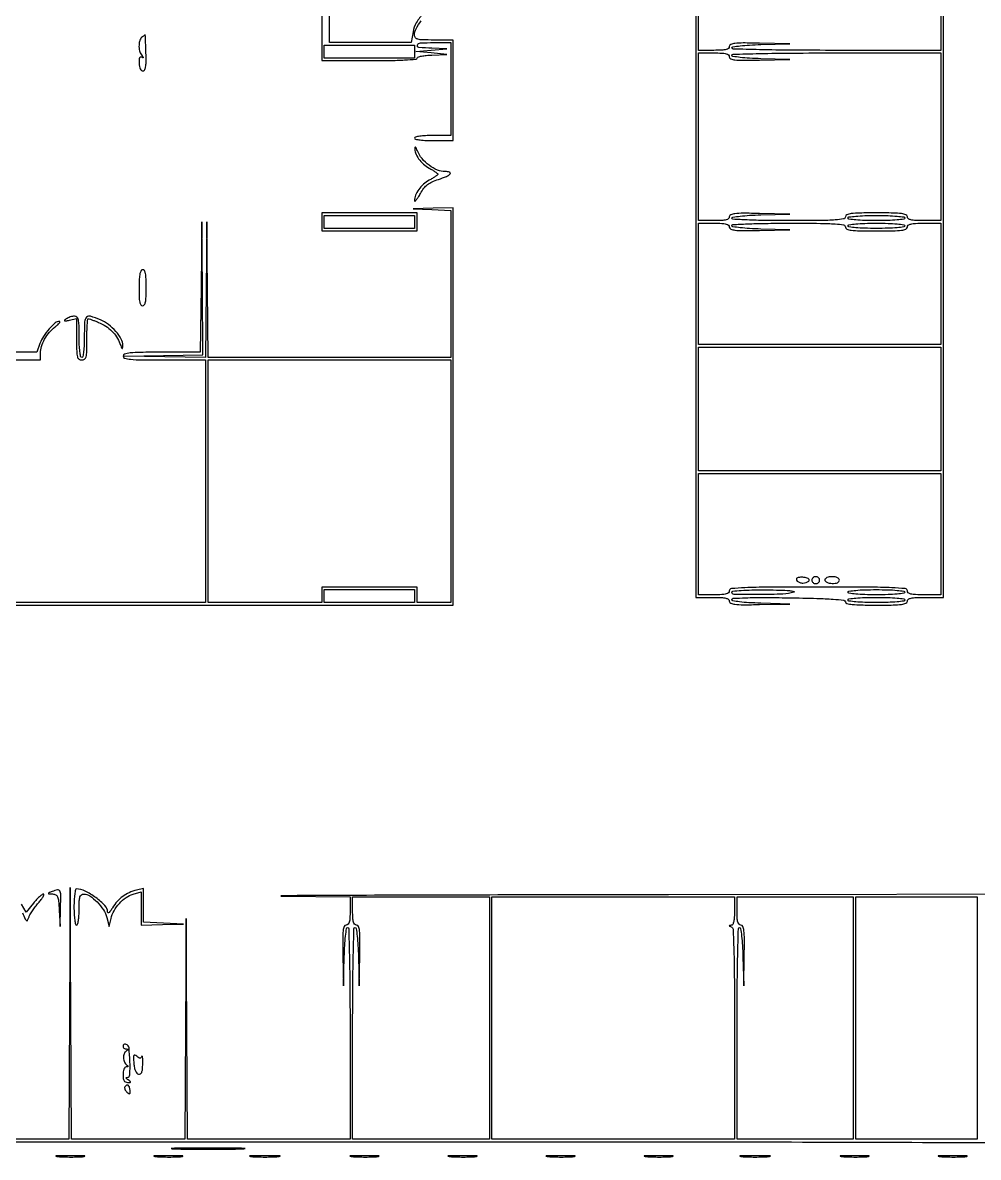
# Model space of a CAD drawing. Extents: x 23 to 255, y 40 to 184.
# Drawn here: x 136.47 to 167.8, y 39.85 to 77.05 of the extents above; entities that cross this region are included whole.
import ezdxf

# ---------------------------------------------------------------- set-up
doc = ezdxf.new("R2010")
doc.units = 0
doc.header["$MEASUREMENT"] = 0

msp = doc.modelspace()

# ---------------------------------------------------------------- linework, layer by layer
for points in [[(207.919475, 175.632891, 0.000007), (191.762556, 175.634099, 0.00002), (173.0434, 175.634494, 0.000013), (151.49745, 175.633531), (95.9364, 175.6296)], [(166.5774, 81.639), (166.5774, 76.14), (163.1511, 76.14, -0.001756), (161.703992, 76.145083, -0.004213), (160.631529, 76.161655, -0.000898), (159.761609, 76.183995, -0.40619), (159.7248, 76.221829, -0.372596), (159.754506, 76.256159, -0.007578), (159.998919, 76.287863, -0.013675), (160.304528, 76.314361, -0.007699), (160.67655, 76.330645), (161.6283, 76.357632), (160.63425, 76.375716, 0.004018), (160.090296, 76.38124, 0.027795), (159.824011, 76.366991, 0.067282), (159.68467, 76.33239, 0.307431), (159.6402, 76.2669, -0.222027), (159.61163, 76.205732, -0.113455), (159.53445, 76.166438, -0.050675), (159.389441, 76.145453, -0.010614), (159.1326, 76.14), (158.625, 76.14), (158.625, 78.7203)], [(158.5404, 81.3006), (158.5404, 69.7527), (158.5404, 58.2048), (159.0903, 58.2048, -0.00942), (159.371543, 58.199501, -0.047315), (159.5274, 58.178769, -0.108427), (159.60992, 58.139637, -0.232029), (159.6402, 58.0779, 0.307431), (159.68467, 58.01241, 0.067282), (159.824011, 57.977809, 0.027795), (160.090296, 57.96356, 0.004018), (160.63425, 57.969084), (161.6283, 57.987168), (160.67655, 58.014155, -0.00693), (160.274339, 58.031141, -0.016512), (159.976432, 58.057752, -0.012997), (159.759022, 58.090189, -0.364094), (159.7248, 58.130954, -0.398798), (159.765855, 58.174241, -0.00508), (160.177288, 58.191843, -0.009154), (160.742804, 58.199925, -0.002909), (161.5856, 58.191634, -0.002547), (162.51025, 58.172446, -0.011626), (163.047245, 58.146062, -0.0108), (163.39636, 58.113167, -0.37968), (163.4468, 58.05675, 0.349485), (163.488827, 58.004375, 0.029608), (163.671382, 57.974361, 0.020927), (163.968341, 57.955955, 0.005014), (164.4624, 57.951, 0.004073), (165.013153, 57.955486, 0.027022), (165.28725, 57.974794, 0.062466), (165.432491, 58.011744, 0.308488), (165.4776, 58.0779, -0.241448), (165.509524, 58.140156, -0.103378), (165.59745, 58.179118, -0.044348), (165.764126, 58.199631, -0.008455), (166.0698, 58.2048), (166.662, 58.2048), (166.662, 78.207081)], [(146.2734, 78.5511), (146.2734, 75.8016), (147.8385, 75.8016, 0.003937), (148.50193, 75.806824, 0.009564), (148.991175, 75.823893, 0.004594), (149.367813, 75.847724, 0.393171), (149.4036, 75.8862, -0.329157), (149.428607, 75.92007, -0.024612), (149.546495, 75.950126, -0.02647), (149.70358, 75.973465, -0.016336), (149.89005, 75.985022), (150.3765, 75.999244), (149.8689, 76.052965), (149.3613, 76.106686), (149.8689, 76.149646), (150.3765, 76.192607), (149.89005, 76.208603, -0.01434), (149.461719, 76.235001, -0.486341), (149.413405, 76.309514, -0.306011), (149.509471, 76.382059, -0.013219), (149.9535, 76.3938), (150.5034, 76.3938), (150.5034, 74.871), (150.5034, 73.3482), (149.9112, 73.3482, 0.01259), (149.677959, 73.342326, 0.022889), (149.4882, 73.324029, 0.020168), (149.346405, 73.2979, 0.350432), (149.319, 73.2636, 0.354925), (149.347159, 73.228928, 0.018508), (149.498775, 73.20297, 0.02162), (149.701601, 73.184806, 0.011522), (149.9535, 73.179), (150.588, 73.179), (150.588, 74.8287), (150.588, 76.4784), (149.9535, 76.4784, -0.006309), (149.587583, 76.483017, -0.054271), (149.425795, 76.504773, -0.159432), (149.348854, 76.55283, -0.175851), (149.319, 76.635089, -0.12085), (149.371024, 76.847189, -0.044029), (149.538901, 77.109639, -0.043514)], [(149.603887, 77.351922, 0.054481), (149.376234, 77.044648, 0.092821), (149.268884, 76.744684), (149.212775, 76.3938), (147.869987, 76.3938), (146.5272, 76.3938), (146.5272, 78.8472)], [(134.0064, 57.951), (142.2972, 57.951), (150.588, 57.951), (150.588, 64.4652), (150.588, 70.9794), (149.93235, 70.96259), (149.2767, 70.94578), (149.89005, 70.916584), (150.5034, 70.887387), (150.5034, 68.479994), (150.5034, 66.0726), (146.528605, 66.0726), (142.553809, 66.0726), (142.529788, 68.29335), (142.505767, 70.5141), (142.486083, 68.29335), (142.4664, 66.0726), (141.13395, 66.091376), (139.8015, 66.110152), (141.09165, 66.135879), (142.3818, 66.161607), (142.362169, 68.337853), (142.342539, 70.5141), (142.318417, 68.37795), (142.294295, 66.2418), (141.026747, 66.2418, 0.003086), (140.329507, 66.237496, 0.021863), (139.991608, 66.218533, 0.047192), (139.809889, 66.182812, 0.332051), (139.7592, 66.1149, 0.338315), (139.811499, 66.046453, 0.04313), (140.00595, 66.011133, 0.020523), (140.365586, 65.992258, 0.002849), (141.1128, 65.988), (142.4664, 65.988), (142.4664, 62.0118), (142.4664, 58.0356), (138.4902, 58.0356), (134.514, 58.0356)], [(135.783, 65.988), (137.052, 65.988), (137.052, 66.203701, -0.074739), (137.086362, 66.432298, -0.052064), (137.188719, 66.67276, -0.050165), (137.34411, 66.896653, -0.055797), (137.536081, 67.076338, 0.018699), (137.619991, 67.143953, 0.046491), (137.674388, 67.200932, 0.123706), (137.690752, 67.237268, 0.458421), (137.676886, 67.25432, 0.187986), (137.53878, 67.204969, 0.033389), (137.340246, 67.007944, 0.036138), (137.154083, 66.763167, 0.057812), (137.037048, 66.528407), (136.93341, 66.2418), (135.723705, 66.2418)], [(180.053836, 40.31256, -0.000056), (189.504, 40.314428, -0.000244)], [(172.610329, 48.4758), (157.644115, 48.456092, 0.000169), (152.052372, 48.446842, 0.000362), (147.738996, 48.43513, 0.000468), (144.940978, 48.422888, 0.992079), (144.94095, 48.41241), (147.204, 48.388436), (147.204, 47.924518, -0.012175), (147.198358, 47.692838, -0.054632), (147.177065, 47.55907, -0.118464), (147.137613, 47.487338, -0.211087), (147.0771, 47.4606, 0.307431), (147.01161, 47.41613, 0.067282), (146.977009, 47.276789, 0.027795), (146.96276, 47.010504, 0.004018), (146.968284, 46.46655), (146.986368, 45.4725), (147.013355, 46.42425, -0.007699), (147.029639, 46.796272, -0.013675), (147.056137, 47.101881, -0.007578), (147.087841, 47.346294, -0.372596), (147.122171, 47.376, -0.406299), (147.160024, 47.339159, -0.000878), (147.182351, 46.458338, -0.004163), (147.198919, 45.372735, -0.001734), (147.204, 43.9074), (147.204, 40.4388), (144.540008, 40.4388), (141.876017, 40.4388), (141.853026, 44.05545), (141.830035, 47.6721), (141.809817, 44.05545), (141.7896, 40.4388), (139.929205, 40.4388), (138.06881, 40.4388), (138.046031, 44.56305), (138.023253, 48.6873), (138.002926, 44.56305), (137.9826, 40.4388), (136.2483, 40.4388)], [(134.4294, 40.3542), (153.0837, 40.3542, -0.000295), (161.317162, 40.349344, -0.000839), (167.053275, 40.332954, -0.00004), (171.696274, 40.311522, -0.412839)], [(136.459995, 47.862122, 0.006102), (136.553564, 47.659785, 0.124927), (136.596268, 47.608456, 0.458809), (136.631276, 47.616727, 0.042814), (136.669805, 47.70969, -0.052261), (136.709395, 47.800342, -0.01678), (136.786215, 47.925712, -0.016535), (136.881664, 48.060444, -0.017778), (136.983629, 48.185259, 0.015976), (137.075451, 48.296834, 0.033174), (137.138176, 48.390453, 0.053903), (137.166718, 48.455009, 0.50777), (137.151523, 48.4758, 0.163807), (137.104366, 48.459925, 0.0198), (137.018641, 48.389309, 0.02184), (136.920935, 48.294124, 0.016358), (136.821618, 48.181362), (136.578917, 47.886924), (136.426995, 48.144108, 0.044078)]]:
    msp.add_lwpolyline(points, format="xyb")
for points in [[(140.3937, 76.582855, 0.153381), (140.316004, 76.476912, 0.070666), (140.28382, 76.30709, 0.068432), (140.300101, 76.127593, 0.113986), (140.366378, 75.991816, -0.012999), (140.409946, 75.935107, -0.12037), (140.421608, 75.906697, -0.557227), (140.411899, 75.898453, -0.056937), (140.378165, 75.913783, 0.184106), (140.335238, 75.921424, 0.239115), (140.304073, 75.897366, 0.095855), (140.287179, 75.831983, 0.022542), (140.285289, 75.718523, 0.035764), (140.295999, 75.611697, 0.071681), (140.322182, 75.531218, 0.104478), (140.361469, 75.481204, 0.175969), (140.411043, 75.4632, 0.265076), (140.467558, 75.495426, 0.091523), (140.501159, 75.586965, 0.041154), (140.515906, 75.756048, 0.008482), (140.512245, 76.0554, 0.001322), (140.505017, 76.28239, 0.002212), (140.497587, 76.473261, 0.000199), (140.490142, 76.643426, 0.446876), (140.486627, 76.646305, 0.109355), (140.481002, 76.644109, 0.002264), (140.455895, 76.627132, 0.005183), (140.426723, 76.606767, 0.003452)], [(159.6402, 75.9285, 0.307431), (159.68467, 75.86301, 0.067282), (159.824011, 75.828409, 0.027795), (160.090296, 75.81416, 0.004018), (160.63425, 75.819684), (161.6283, 75.837768), (160.67655, 75.864755, -0.007699), (160.304528, 75.881039, -0.013675), (159.998919, 75.907537, -0.007578), (159.754506, 75.939241, -0.372596), (159.7248, 75.973571, -0.40619), (159.761609, 76.011405, -0.000898), (160.631529, 76.033745, -0.004213), (161.703992, 76.050317, -0.001756), (163.1511, 76.0554), (166.5774, 76.0554), (166.5774, 73.3059), (166.5774, 70.5564), (166.0275, 70.5564, -0.00942), (165.746257, 70.561699, -0.047315), (165.5904, 70.582431, -0.108427), (165.50788, 70.621563, -0.232029), (165.4776, 70.6833, 0.308488), (165.432491, 70.749456, 0.062466), (165.28725, 70.786406, 0.027022), (165.013153, 70.805714, 0.004073), (164.4624, 70.8102, 0.004073), (163.911647, 70.805714, 0.027022), (163.63755, 70.786406, 0.062466), (163.492309, 70.749456, 0.308488), (163.4472, 70.6833, -0.363766), (163.3876, 70.612219, -0.026801), (163.11585, 70.578992, -0.015065), (162.628111, 70.560474, -0.001955), (161.586, 70.5564, -0.003384), (160.813201, 70.56163, -0.007601), (160.227005, 70.57848, -0.002772), (159.759434, 70.601635, -0.398187), (159.7248, 70.638229, -0.372596), (159.754506, 70.672559, -0.007578), (159.998919, 70.704263, -0.013675), (160.304528, 70.730761, -0.007699), (160.67655, 70.747045), (161.6283, 70.774032), (160.63425, 70.792116, 0.004018), (160.090296, 70.79764, 0.027795), (159.824011, 70.783391, 0.067282), (159.68467, 70.74879, 0.307431), (159.6402, 70.6833, -0.222027), (159.61163, 70.622132, -0.113455), (159.53445, 70.582837, -0.050675), (159.389441, 70.561853, -0.010614), (159.1326, 70.5564), (158.625, 70.5564), (158.625, 73.3059), (158.625, 76.0554), (159.1326, 76.0554, -0.010614), (159.389441, 76.049947, -0.050675), (159.53445, 76.028962, -0.113455), (159.61163, 75.989668, -0.222027)], [(149.324362, 72.950331, 0.105665), (149.352264, 72.775103, 0.060706), (149.453291, 72.585569, 0.056518), (149.607641, 72.410962, 0.060068), (149.794251, 72.279424, -0.011673), (149.903899, 72.21703, -0.017465), (149.996344, 72.157042, -0.012566), (150.068287, 72.10396, -0.231507), (150.0804, 72.0792, -0.231507), (150.068287, 72.05444, -0.012566), (149.996344, 72.001358, -0.017465), (149.903899, 71.94137, -0.011673), (149.794251, 71.878976, 0.059575), (149.609054, 71.748707, 0.056018), (149.455434, 71.575959, 0.059744), (149.353141, 71.386736, 0.09779), (149.320392, 71.208069, 0.596654), (149.337453, 71.199161, 0.074277), (149.377122, 71.2356, 0.029838), (149.438473, 71.321558, 0.012277), (149.511563, 71.4447, -0.033342), (149.626413, 71.620854, -0.064813), (149.743565, 71.740739, -0.062037), (149.891001, 71.829831, -0.028223), (150.101928, 71.91, 0.018168), (150.367917, 72.005024, 0.116083), (150.484427, 72.086556, 0.542656), (150.469439, 72.141718, 0.077939), (150.328638, 72.1638, -0.098984), (150.069214, 72.215666, -0.060983), (149.797553, 72.369937, -0.05941), (149.56307, 72.591449, -0.079026), (149.413192, 72.842948, 0.017081), (149.380601, 72.917147, 0.060849), (149.352668, 72.960767, 0.32087), (149.33533, 72.965355, 0.297286)], [(165.393, 70.641, -0.375539), (165.361068, 70.604481, -0.010792), (165.1392, 70.579473, -0.015486), (164.845094, 70.561896, -0.007181), (164.4624, 70.5564, -0.007181), (164.079706, 70.561896, -0.015486), (163.7856, 70.579473, -0.010792), (163.563732, 70.604481, -0.375539), (163.5318, 70.641, -0.375539), (163.563732, 70.677519, -0.010792), (163.7856, 70.702527, -0.015486), (164.079706, 70.720104, -0.007181), (164.4624, 70.7256, -0.007181), (164.845094, 70.720104, -0.015486), (165.1392, 70.702527, -0.010792), (165.361068, 70.677519, -0.375539)], [(159.6402, 70.3449, 0.307431), (159.68467, 70.27941, 0.067282), (159.824011, 70.244809, 0.027795), (160.090296, 70.23056, 0.004018), (160.63425, 70.236084), (161.6283, 70.254168), (160.67655, 70.281155, -0.007699), (160.304528, 70.297439, -0.013675), (159.998919, 70.323937, -0.007578), (159.754506, 70.355641, -0.372596), (159.7248, 70.389971, -0.398187), (159.759434, 70.426565, -0.002772), (160.227005, 70.44972, -0.007601), (160.813201, 70.46657, -0.003384), (161.586, 70.4718, -0.001955), (162.628111, 70.467726, -0.015065), (163.11585, 70.449208, -0.026801), (163.3876, 70.415981, -0.363766), (163.4472, 70.3449, 0.308488), (163.492309, 70.278744, 0.062466), (163.63755, 70.241794, 0.027022), (163.911647, 70.222486, 0.004073), (164.4624, 70.218, 0.004073), (165.013153, 70.222486, 0.027022), (165.28725, 70.241794, 0.062466), (165.432491, 70.278744, 0.308488), (165.4776, 70.3449, -0.232029), (165.50788, 70.406637, -0.108427), (165.5904, 70.445769, -0.047315), (165.746257, 70.466501, -0.00942), (166.0275, 70.4718), (166.5774, 70.4718), (166.5774, 68.4837), (166.5774, 66.4956), (162.6012, 66.4956), (158.625, 66.4956), (158.625, 68.4837), (158.625, 70.4718), (159.1326, 70.4718, -0.010614), (159.389441, 70.466347, -0.050675), (159.53445, 70.445362, -0.113455), (159.61163, 70.406068, -0.222027)], [(165.393, 70.3872, -0.375539), (165.361068, 70.350681, -0.010792), (165.1392, 70.325673, -0.015486), (164.845094, 70.308096, -0.007181), (164.4624, 70.3026, -0.007181), (164.079706, 70.308096, -0.015486), (163.7856, 70.325673, -0.010792), (163.563732, 70.350681, -0.375539), (163.5318, 70.3872, -0.375539), (163.563732, 70.423719, -0.010792), (163.7856, 70.448727, -0.015486), (164.079706, 70.466304, -0.007181), (164.4624, 70.4718, -0.007181), (164.845094, 70.466304, -0.015486), (165.1392, 70.448727, -0.010792), (165.361068, 70.423719, -0.375539)], [(140.284455, 68.3568, 0.008708), (140.287052, 68.058008, 0.041647), (140.305646, 67.888653, 0.091504), (140.341784, 67.796874, 0.258859), (140.399945, 67.7646, 0.258859), (140.458223, 67.796939, 0.08939), (140.495141, 67.889558, 0.041406), (140.515328, 68.059516, 0.008866), (140.5206, 68.3568, 0.009244), (140.51524, 68.646666, 0.038926), (140.495325, 68.819398, 0.077837), (140.460104, 68.916501, 0.27339), (140.40511, 68.949, 0.273173), (140.350003, 68.916464, 0.075931), (140.313941, 68.818452, 0.038678), (140.292398, 68.645147, 0.009409)], [(137.898, 67.333462, 0.02842), (137.843818, 67.290139, 0.563864), (137.847052, 67.273079, 0.136482), (137.884603, 67.269868, 0.0072), (138.00375, 67.294069), (138.2364, 67.344824), (138.2364, 66.666412, 0.005332), (138.240743, 66.259161, 0.055831), (138.262825, 66.093951, 0.176516), (138.314373, 66.017601, 0.158178), (138.4056, 65.988, 0.157888), (138.496816, 66.01754, 0.176663), (138.548363, 66.09375, 0.055952), (138.570453, 66.258622, 0.005351), (138.5748, 66.6648, -0.006236), (138.578037, 66.924309, -0.010369), (138.588024, 67.14279, -0.004253), (138.601696, 67.324931, -0.389984), (138.619817, 67.3416, -0.082012), (138.649296, 67.336732, -0.004781), (138.735614, 67.306501, -0.007144), (138.837981, 67.267885, -0.005191), (138.950802, 67.222115, -0.041938), (139.195708, 67.094737, -0.053445), (139.395093, 66.936701, -0.056268), (139.548589, 66.747416, -0.055055), (139.657346, 66.527325, 0.004498), (139.70941, 66.388142, 0.162957), (139.730898, 66.362106, 0.559239), (139.74637, 66.369812, 0.01314), (139.752521, 66.467959, 0.139594), (139.70177, 66.674378, 0.050596), (139.524914, 66.922324, 0.048644), (139.281333, 67.150563, 0.065068), (139.019644, 67.302395, 0.025164), (138.691297, 67.420565, 0.282769), (138.562885, 67.386954, 0.182244), (138.50067, 67.24107, 0.010646), (138.4902, 66.7494, -0.010616), (138.484455, 66.478834, -0.020476), (138.466406, 66.26295, -0.01702), (138.440609, 66.101446, -0.358912), (138.4056, 66.0726, -0.358912), (138.370591, 66.101446, -0.01702), (138.344794, 66.26295, -0.020476), (138.326745, 66.478834, -0.010616), (138.321, 66.7494, 0.006004), (138.316395, 67.132911, 0.047973), (138.295264, 67.308324, 0.139782), (138.249808, 67.392827, 0.204861), (138.17295, 67.424905, 0.0487), (138.107028, 67.417886, 0.029428), (138.031113, 67.397509, 0.029293), (137.957384, 67.368091, 0.044892)], [(166.5774, 60.2775), (166.5774, 58.2894), (166.0275, 58.2894, -0.00942), (165.746257, 58.294699, -0.047315), (165.5904, 58.315431, -0.108427), (165.50788, 58.354563, -0.232029), (165.4776, 58.4163, 0.387031), (165.409648, 58.490936, 0.01256), (164.97, 58.52113, 0.009686), (164.21565, 58.539299, 0.001177), (162.5589, 58.5432, 0.001177), (160.90215, 58.539299, 0.009686), (160.1478, 58.52113, 0.01256), (159.708152, 58.490936, 0.387031), (159.6402, 58.4163, -0.222027), (159.61163, 58.355132, -0.113455), (159.53445, 58.315838, -0.050675), (159.389441, 58.294853, -0.010614), (159.1326, 58.2894), (158.625, 58.2894), (158.625, 60.2775), (158.625, 62.2656), (162.6012, 62.2656), (166.5774, 62.2656)], [(161.8398, 58.805104, 0.211823), (161.86807, 58.741367, 0.096983), (161.947616, 58.693416, 0.08154), (162.053838, 58.673383, 0.09007), (162.15705, 58.689612, 0.085216), (162.245039, 58.738327, 0.37779), (162.254388, 58.791926, 0.195651), (162.1905, 58.838964, 0.041437), (162.0513, 58.8622, 0.033369), (161.970269, 58.863486, 0.053256), (161.901928, 58.852649, 0.071981), (161.855081, 58.832433, 0.260592)], [(162.3474, 58.7688, 0.111732), (162.357137, 58.725769, 0.100101), (162.384677, 58.689135, 0.094518), (162.425846, 58.664559, 0.087646), (162.4743, 58.656, 0.087646), (162.522754, 58.664559, 0.094518), (162.563923, 58.689135, 0.100101), (162.591463, 58.725769, 0.111732), (162.6012, 58.7688, 0.111732), (162.591463, 58.811831, 0.100101), (162.563923, 58.848465, 0.094518), (162.522754, 58.873041, 0.087646), (162.4743, 58.8816, 0.087646), (162.425846, 58.873041, 0.094518), (162.384677, 58.848465, 0.100101), (162.357137, 58.811831, 0.111732)], [(162.770593, 58.77585, 0.206202), (162.788373, 58.734775, 0.078027), (162.841084, 58.698727, 0.060384), (162.91859, 58.672744, 0.04208), (163.010293, 58.661805, 0.037034), (163.110229, 58.665746, 0.075729), (163.185771, 58.686216, 0.112496), (163.232669, 58.721122, 0.17859), (163.2498, 58.767555, 0.181283), (163.23247, 58.813784, 0.102701), (163.184197, 58.850387, 0.072138), (163.108069, 58.873941, 0.039028), (163.0101, 58.8816, 0.040411), (162.916603, 58.874031, 0.063644), (162.839507, 58.851136, 0.086041), (162.788226, 58.81699, 0.206229)], [(161.7552, 58.374, -0.068786), (161.399286, 58.311959, -0.008806), (160.621758, 58.298265, -0.003515), (159.793738, 58.304085, -0.410102), (159.7248, 58.374, -0.384912), (159.758488, 58.411277, -0.008306), (160.024079, 58.433761, -0.013173), (160.37598, 58.448374, -0.00567), (160.84575, 58.450167, -0.004555), (161.303503, 58.442553, -0.014455), (161.609269, 58.425827, -0.038971), (161.754204, 58.40222, -0.757171)], [(165.393, 58.374, -0.375539), (165.361068, 58.337481, -0.010792), (165.1392, 58.312473, -0.015486), (164.845094, 58.294896, -0.007181), (164.4624, 58.2894, -0.007181), (164.079706, 58.294896, -0.015486), (163.7856, 58.312473, -0.010792), (163.563732, 58.337481, -0.375539), (163.5318, 58.374, -0.375539), (163.563732, 58.410519, -0.010792), (163.7856, 58.435527, -0.015486), (164.079706, 58.453104, -0.007181), (164.4624, 58.4586, -0.007181), (164.845094, 58.453104, -0.015486), (165.1392, 58.435527, -0.010792), (165.361068, 58.410519, -0.375539)], [(165.393, 58.1202, -0.375539), (165.361068, 58.083681, -0.010792), (165.1392, 58.058673, -0.015486), (164.845094, 58.041096, -0.007181), (164.4624, 58.0356, -0.007181), (164.079706, 58.041096, -0.015486), (163.7856, 58.058673, -0.010792), (163.563732, 58.083681, -0.375539), (163.5318, 58.1202, -0.375539), (163.563732, 58.156719, -0.010792), (163.7856, 58.181727, -0.015486), (164.079706, 58.199304, -0.007181), (164.4624, 58.2048, -0.007181), (164.845094, 58.199304, -0.015486), (165.1392, 58.181727, -0.010792), (165.361068, 58.156719, -0.375539)], [(137.4327, 48.5604, 0.003426), (137.320131, 48.511111, 0.355276), (137.312982, 48.496984, 0.340138), (137.32536, 48.486541, 0.003302), (137.449813, 48.481746, -0.109417), (137.551623, 48.455764, -0.181576), (137.610882, 48.391348, -0.073645), (137.643275, 48.257505, -0.008422), (137.666162, 47.94705), (137.696199, 47.4183), (137.712499, 48.03165, 0.006676), (137.718039, 48.450666, 0.122248), (137.686162, 48.579021, 0.333869), (137.60816, 48.615707, 0.050295)], [(138.1518, 48.0528, 0.01259), (138.157674, 47.819559, 0.022889), (138.175971, 47.6298, 0.020168), (138.2021, 47.488005, 0.350432), (138.2364, 47.4606, 0.339565), (138.269818, 47.486253, 0.024068), (138.296325, 47.60865, 0.025878), (138.314957, 47.77224, 0.015416), (138.321, 47.9682, -0.009065), (138.326117, 48.250423, -0.064649), (138.348565, 48.384921, -0.166392), (138.395885, 48.45061, -0.155428), (138.474963, 48.4758, -0.150361), (138.671528, 48.415321, -0.048246), (138.909039, 48.217939, -0.047867), (139.117502, 47.962942, -0.082457), (139.230317, 47.713758), (139.3091, 47.4183), (139.367642, 47.674904, -0.071947), (139.465746, 47.929382, -0.055883), (139.639155, 48.170622, -0.056821), (139.857706, 48.363228, -0.082576), (140.089329, 48.473428), (140.3514, 48.548589), (140.3514, 48.004594), (140.3514, 47.4606), (141.04935, 47.477625), (141.7473, 47.494651), (141.09165, 47.523484), (140.436, 47.552317), (140.436, 48.10783), (140.436, 48.663343), (140.20335, 48.606142, 0.045981), (139.962134, 48.522716, 0.05253), (139.75154, 48.39937, 0.052294), (139.570515, 48.234311, 0.044895), (139.417077, 48.027053, -0.020008), (139.35337, 47.9314, -0.061757), (139.300464, 47.874716, -0.238531), (139.268865, 47.867377, -0.344843), (139.251916, 47.888922, 0.193287), (139.167235, 48.098345, 0.041844), (138.868188, 48.361179, 0.043363), (138.515541, 48.577742, 0.116537), (138.230893, 48.645, 0.357849), (138.199651, 48.619357, 0.015857), (138.175033, 48.471041, 0.020655), (138.157496, 48.279842, 0.012542)], [(151.7724, 44.415), (151.7724, 40.4388), (149.5305, 40.4388), (147.2886, 40.4388), (147.2886, 43.9074, -0.001734), (147.293681, 45.372735, -0.004163), (147.310249, 46.458338, -0.000878), (147.332576, 47.339159, -0.406299), (147.370429, 47.376, -0.372596), (147.404759, 47.346294, -0.007578), (147.436463, 47.101881, -0.013675), (147.462961, 46.796272, -0.007699), (147.479245, 46.42425), (147.506232, 45.4725), (147.524316, 46.46655, 0.004018), (147.52984, 47.010504, 0.027795), (147.515591, 47.276789, 0.067282), (147.48099, 47.41613, 0.307431), (147.4155, 47.4606, -0.211442), (147.354965, 47.487397, -0.118311), (147.315518, 47.5593, -0.054498), (147.294236, 47.693425, -0.01212), (147.2886, 47.9259), (147.2886, 48.3912), (149.5305, 48.3912), (151.7724, 48.3912)], [(159.8094, 47.9259, -0.014575), (159.803356, 47.718619, -0.040552), (159.78314, 47.574487, -0.06414), (159.750436, 47.484482, -0.26364), (159.70365, 47.453921, 0.011437), (159.648373, 47.449158, 0.382689), (159.6402, 47.440044, 0.295955), (159.64783, 47.428282, 0.009076), (159.70365, 47.404571, -0.293615), (159.762056, 47.322079, -0.003686), (159.787343, 46.648806, -0.006257), (159.804891, 45.654904, -0.001285), (159.8094, 43.90035), (159.8094, 40.4388), (155.8332, 40.4388), (151.857, 40.4388), (151.857, 44.415), (151.857, 48.3912), (155.8332, 48.3912), (159.8094, 48.3912)], [(163.701, 44.415), (163.701, 40.4388), (161.7975, 40.4388), (159.894, 40.4388), (159.894, 43.9074, -0.001734), (159.899081, 45.372735, -0.004163), (159.915649, 46.458338, -0.000878), (159.937976, 47.339159, -0.406299), (159.975829, 47.376, -0.372596), (160.010159, 47.346294, -0.007578), (160.041863, 47.101881, -0.013675), (160.068361, 46.796272, -0.007699), (160.084645, 46.42425), (160.111632, 45.4725), (160.129716, 46.46655, 0.004018), (160.13524, 47.010504, 0.027795), (160.120991, 47.276789, 0.067282), (160.08639, 47.41613, 0.307431), (160.0209, 47.4606, -0.211442), (159.960365, 47.487397, -0.118311), (159.920918, 47.5593, -0.054498), (159.899636, 47.693425, -0.01212), (159.894, 47.9259), (159.894, 48.3912), (161.7975, 48.3912), (163.701, 48.3912)], [(139.7592, 43.49145, 0.1142), (139.767314, 43.456388, 0.099053), (139.790264, 43.426342, 0.092525), (139.824566, 43.405942, 0.085141), (139.86495, 43.398505, -0.031338), (139.912983, 43.3949, -0.400184), (139.923243, 43.381999, -0.217164), (139.912091, 43.36239, -0.015243), (139.858453, 43.326046, 0.175712), (139.792668, 43.240913, 0.092986), (139.775875, 43.106809, 0.087895), (139.809134, 42.968629, 0.132168), (139.8861, 42.872345, -0.047673), (139.915504, 42.84609, -0.273631), (139.919732, 42.826487, -0.268886), (139.904562, 42.813082, -0.04656), (139.86495, 42.808895, 0.210338), (139.823309, 42.789955, 0.084273), (139.78927, 42.735799, 0.061356), (139.766632, 42.654136, 0.036984), (139.7592, 42.5538, 0.031504), (139.766805, 42.433223, 0.101429), (139.79258, 42.357514, 0.15427), (139.838683, 42.315892, 0.109684), (139.90725, 42.301295, 0.011938), (139.990066, 42.303998, 0.327416), (140.005939, 42.317081, 0.309569), (139.998653, 42.336933, 0.011213), (139.9284, 42.3846, -0.032625), (139.885637, 42.41637, -0.131167), (139.867262, 42.442899, -0.348002), (139.873088, 42.460199, -0.141631), (139.89847, 42.467905, 0.397934), (139.983533, 42.55052, 0.018395), (139.986068, 42.991031, 0.018658), (139.955684, 43.434933, 0.293774), (139.86495, 43.547797, 0.080654), (139.824554, 43.554368, 0.123079), (139.790264, 43.545808, 0.143965), (139.767553, 43.52354, 0.128018)], [(140.112728, 42.929411, 0.026922), (140.132405, 42.785098, 0.055872), (140.166056, 42.676689, 0.079097), (140.211874, 42.605279, 0.165389), (140.268667, 42.573164, 0.180179), (140.329795, 42.583637, 0.165163), (140.371891, 42.631905, 0.07438), (140.396664, 42.73255, 0.016328), (140.407412, 42.91086, 0.009692), (140.408492, 43.043053, 0.027951), (140.40235, 43.13445, 0.124052), (140.390335, 43.165442, 0.600861), (140.376168, 43.163619, -0.067576), (140.349446, 43.114195, -0.230269), (140.318004, 43.097523, -0.154871), (140.276004, 43.109256, -0.028263), (140.210251, 43.157826, 0.072624), (140.14612, 43.196945, 0.413983), (140.112695, 43.183506, 0.113319), (140.10061, 43.116275, 0.008466)], [(139.815372, 42.15195, 0.17313), (139.808859, 42.120068, 0.069051), (139.82133, 42.076572, 0.057264), (139.849331, 42.028947, 0.044796), (139.889594, 41.984445, 0.026175), (139.949136, 41.934954, 0.311109), (139.97756, 41.933876, 0.255683), (139.992688, 41.961252, 0.019847), (139.989611, 42.047895, 0.060398), (139.969008, 42.151753, 0.180925), (139.924549, 42.207358, 0.281052), (139.869532, 42.206829, 0.117747)], [(137.625886, 39.868731, 0.010684), (137.826043, 39.859065, 0.00684), (138.05878, 39.855991, 0.006873), (138.286958, 39.859236, 0.012749), (138.471886, 39.869131, 0.11419), (138.507738, 39.880472, 0.736116), (138.505177, 39.891311, 0.014373), (138.328657, 39.89853, 0.003152), (138.0249, 39.900301, 0.003015), (137.721864, 39.898331, 0.016608), (137.558715, 39.890862, 0.841704), (137.557726, 39.880208, 0.048634)], [(140.840686, 39.868731, 0.010684), (141.040843, 39.859065, 0.00684), (141.27358, 39.855991, 0.006873), (141.501758, 39.859236, 0.012749), (141.686686, 39.869131, 0.11419), (141.722538, 39.880472, 0.736116), (141.719977, 39.891311, 0.014373), (141.543457, 39.89853, 0.003152), (141.2397, 39.900301, 0.003015), (140.936664, 39.898331, 0.016608), (140.773515, 39.890862, 0.841704), (140.772526, 39.880208, 0.048634)], [(141.47235, 40.121786, 0.003861), (141.963387, 40.113542, 0.002266), (142.551, 40.110879, 0.002266), (143.138613, 40.113542, 0.003861), (143.62965, 40.121786, 0.025034), (143.758194, 40.131389, 0.928081), (143.75774, 40.14046, 0.005108), (143.324594, 40.146651, 0.001019), (142.551, 40.148227, 0.001019), (141.777406, 40.146651, 0.005108), (141.34426, 40.14046, 0.928081), (141.343806, 40.131389, 0.025034)], [(143.96805, 39.868829, 0.01099), (144.170252, 39.859144, 0.006471), (144.4122, 39.856012, 0.006471), (144.654148, 39.859144, 0.01099), (144.85635, 39.868829, 0.067956), (144.910546, 39.880129, 0.813012), (144.909093, 39.890774, 0.014551), (144.730687, 39.898047, 0.002911), (144.4122, 39.899901, 0.002911), (144.093713, 39.898047, 0.014551), (143.915307, 39.890774, 0.813012), (143.913854, 39.880129, 0.067956)], [(147.270286, 39.868731, 0.010684), (147.470443, 39.859065, 0.00684), (147.70318, 39.855991, 0.006873), (147.931358, 39.859236, 0.012749), (148.116286, 39.869131, 0.11419), (148.152138, 39.880472, 0.736116), (148.149577, 39.891311, 0.014373), (147.973057, 39.89853, 0.003152), (147.6693, 39.900301, 0.003015), (147.366264, 39.898331, 0.016608), (147.203115, 39.890862, 0.841704), (147.202126, 39.880208, 0.048634)], [(150.485086, 39.868731, 0.010684), (150.685243, 39.859065, 0.00684), (150.91798, 39.855991, 0.006873), (151.146158, 39.859236, 0.012749), (151.331086, 39.869131, 0.11419), (151.366938, 39.880472, 0.736116), (151.364377, 39.891311, 0.014373), (151.187857, 39.89853, 0.003152), (150.8841, 39.900301, 0.003015), (150.581064, 39.898331, 0.016608), (150.417915, 39.890862, 0.841704), (150.416926, 39.880208, 0.048634)], [(153.699886, 39.868731, 0.010684), (153.900043, 39.859065, 0.00684), (154.13278, 39.855991, 0.006873), (154.360958, 39.859236, 0.012749), (154.545886, 39.869131, 0.11419), (154.581738, 39.880472, 0.736116), (154.579177, 39.891311, 0.014373), (154.402657, 39.89853, 0.003152), (154.0989, 39.900301, 0.003015), (153.795864, 39.898331, 0.016608), (153.632715, 39.890862, 0.841704), (153.631726, 39.880208, 0.048634)], [(156.914686, 39.868731, 0.010684), (157.114843, 39.859065, 0.00684), (157.34758, 39.855991, 0.006873), (157.575758, 39.859236, 0.012749), (157.760686, 39.869131, 0.11419), (157.796538, 39.880472, 0.736116), (157.793977, 39.891311, 0.014373), (157.617457, 39.89853, 0.003152), (157.3137, 39.900301, 0.003015), (157.010664, 39.898331, 0.016608), (156.847515, 39.890862, 0.841704), (156.846526, 39.880208, 0.048634)], [(160.04205, 39.868829, 0.01099), (160.244252, 39.859144, 0.006471), (160.4862, 39.856012, 0.006471), (160.728148, 39.859144, 0.01099), (160.93035, 39.868829, 0.067956), (160.984546, 39.880129, 0.813012), (160.983093, 39.890774, 0.014551), (160.804687, 39.898047, 0.002911), (160.4862, 39.899901, 0.002911), (160.167713, 39.898047, 0.014551), (159.989307, 39.890774, 0.813012), (159.987854, 39.880129, 0.067956)], [(163.344286, 39.868731, 0.010684), (163.544443, 39.859065, 0.00684), (163.77718, 39.855991, 0.006873), (164.005358, 39.859236, 0.012749), (164.190286, 39.869131, 0.11419), (164.226138, 39.880472, 0.736116), (164.223577, 39.891311, 0.014373), (164.047057, 39.89853, 0.003152), (163.7433, 39.900301, 0.003015), (163.440264, 39.898331, 0.016608), (163.277115, 39.890862, 0.841704), (163.276126, 39.880208, 0.048634)], [(166.559086, 39.868731, 0.010684), (166.759243, 39.859065, 0.00684), (166.99198, 39.855991, 0.006873), (167.220158, 39.859236, 0.012749), (167.405086, 39.869131, 0.11419), (167.440938, 39.880472, 0.736116), (167.438377, 39.891311, 0.014373), (167.261857, 39.89853, 0.003152), (166.9581, 39.900301, 0.003015), (166.655064, 39.898331, 0.016608), (166.491915, 39.890862, 0.841704), (166.490926, 39.880208, 0.048634)]]:
    msp.add_lwpolyline(points, format="xyb", close=True)
for points in [[(149.319, 76.0977), (149.319, 75.8862), (147.8385, 75.8862), (146.358, 75.8862), (146.358, 76.0977), (146.358, 76.3092), (147.8385, 76.3092), (149.319, 76.3092)], [(146.2734, 70.5141), (146.2734, 70.218), (147.8385, 70.218), (149.4036, 70.218), (149.4036, 70.5141), (149.4036, 70.8102), (147.8385, 70.8102), (146.2734, 70.8102)], [(149.319, 70.5141), (149.319, 70.3026), (147.8385, 70.3026), (146.358, 70.3026), (146.358, 70.5141), (146.358, 70.7256), (147.8385, 70.7256), (149.319, 70.7256)], [(166.5774, 64.3806), (166.5774, 62.3502), (162.6012, 62.3502), (158.625, 62.3502), (158.625, 64.3806), (158.625, 66.411), (162.6012, 66.411), (166.5774, 66.411)], [(150.5034, 62.0118), (150.5034, 58.0356), (149.9535, 58.0356), (149.4036, 58.0356), (149.4036, 58.2894), (149.4036, 58.5432), (147.8385, 58.5432), (146.2734, 58.5432), (146.2734, 58.2894), (146.2734, 58.0356), (144.4122, 58.0356), (142.551, 58.0356), (142.551, 62.0118), (142.551, 65.988), (146.5272, 65.988), (150.5034, 65.988)], [(149.319, 58.2471), (149.319, 58.0356), (147.8385, 58.0356), (146.358, 58.0356), (146.358, 58.2471), (146.358, 58.4586), (147.8385, 58.4586), (149.319, 58.4586)], [(167.7618, 44.415), (167.7618, 40.4388), (165.7737, 40.4388), (163.7856, 40.4388), (163.7856, 44.415), (163.7856, 48.3912), (165.7737, 48.3912), (167.7618, 48.3912)]]:
    msp.add_lwpolyline(points, close=True)

doc.saveas('drawing.dxf')
